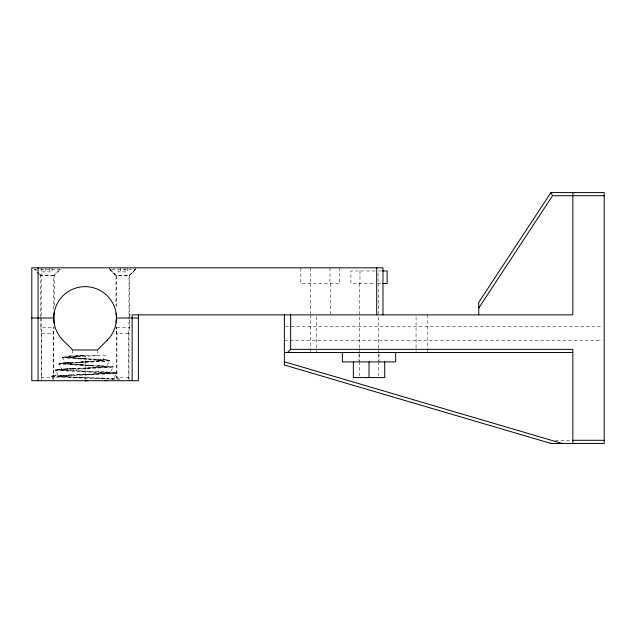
<?xml version="1.0" encoding="UTF-8"?>
<svg xmlns="http://www.w3.org/2000/svg" width="636" height="636" viewBox="0 0 636 636"><rect width="100%" height="100%" fill="white"/><g stroke="black" fill="none" stroke-linecap="round" stroke-linejoin="round"><path stroke-width="0.48" stroke-dasharray="3.18 2.39" d="M129.434 317.014L129.466 275.666L135.738 269.402L135.746 267.828M78.156 364.682L65.731 363.506L81.79 362.075M53.281 378.754L53.257 333.677L54.195 327.405M128.536 378.754L128.536 333.677L129.474 327.405L129.474 318M53.957 380.71C46.086 371.488 64.84 376.997 68.648 374.97M76.964 356.017L62.781 357.241L94.995 359.197M52.049 375.94L51.635 376.655L57.812 377.212L115.951 379.223M51.588 376.607L116.817 373.467L113.51 379.191L82.497 377.482M62.853 357.138L62.447 357.806L65.731 363.506M96.219 373.992L109.909 372.903L62.837 370.009L62.121 369.794L58.854 364.094L113.176 367.155L112.842 366.582L104.598 367.409L71.709 368.649M68.783 376.933L58.576 376.107L55.205 370.335L116.809 373.443L116.46 372.855L81.018 374.564M120.085 379.191L108.08 378.301M51.945 375.987L61.756 376.814L102.452 378.102M54.219 305.789L54.219 275.666L60.484 269.402L38.955 269.402M53.742 309.263L53.742 275.611L60.007 269.338M129.005 380.71L128.997 275.611L135.261 269.338M65.778 362.846L59.681 363.339L58.854 364.054L109.575 360.938L109.154 360.27L107.73 360L94.446 359.173M59.259 363.434L81.933 364.889M52.852 375.789L53.273 375.741M64.793 356.796L65.277 356.748M60.666 363.212L61.151 363.164M65.81 356.693L66.39 356.645M61.7 363.116L62.312 363.069M67.011 356.597L67.686 356.55M55.006 375.59L55.73 375.542M68.394 356.494L69.149 356.446M85.105 380.71L85.105 355.627L69.356 357.217L79.46 358.41M62.98 363.021L66.701 362.798M69.944 356.399L70.779 356.343M90.996 361.574L102.515 360.493L105.401 355.627L68.426 355.627L70.063 357.535L81.289 358.529M90.59 361.59L89.771 361.638M56.524 375.494L57.391 375.447M72.099 356.271L72.552 356.24M96.728 355.627L62.447 357.806L109.559 360.89L106.172 366.734L96.394 367.624M66.001 362.838L68.418 362.703M88.102 361.733L88.945 361.685M86.393 361.828L87.251 361.781M73.482 356.192L74.444 356.144M66.931 362.782L70.54 362.6M80.915 362.123L102.666 360.374L81.662 358.553M95.957 367.648L92.705 367.815M81.321 362.107L78.856 362.234L87.132 361.805M80.581 362.13L82.839 362.019M75.938 356.065L78.538 355.937M68.672 362.695L69.459 362.655M69.992 362.623L72.52 362.504M78.005 355.961L80.693 355.834M83.483 361.979L73.1 362.472M72.234 362.52L73.697 362.448M91.727 367.862L90.24 367.934M80.152 355.858L82.887 355.731M82.338 355.755L85.105 355.627M88.205 368.029L89.732 367.958M65.659 368.904L55.539 369.747L111.737 372.33L116.181 372.752L116.817 373.467M73.029 368.602L57.176 369.421L55.65 369.667L55.205 370.335L113.192 367.203L109.774 372.998L93.436 374.111M86.663 368.101L106.284 366.638L80.414 364.802M87.18 368.077L66.923 369.103L62.241 369.866M66.216 368.88L68.561 368.777M60.388 375.296L61.509 375.248M95.678 374.016L91.703 374.183M92.864 374.135L89.93 374.254M85.105 361.9L104.352 361.002L109.154 360.27M69.173 368.753L71.065 368.673M62.694 375.192L63.934 375.145M87.529 374.35L90.527 374.23M85.105 374.437L88.738 374.302M85.717 374.413L58.496 376.011L71.463 377.053M74.38 368.546L75.756 368.498M85.105 368.172L85.781 368.149M67.941 374.994L71.574 374.866M70.827 374.898L78.594 374.644M77.791 374.668L81.837 374.54M83.467 374.493L84.286 374.469M36.53 269.402L34.463 269.402L36.626 271.493M375.224 270.968L350.929 270.968L350.929 283.505L375.224 283.505M381.703 270.968L378.086 270.968L378.086 283.505M53.75 275.611L41.205 275.611L39.122 273.52M110.203 269.338L116.46 275.611L129.005 275.611M40.776 317.014L40.744 275.666L37.301 272.184L40.776 275.666L54.219 275.666M377.776 283.505L381.703 283.505M129.005 314.868L130.881 314.868M285.365 326.777L602.212 326.777M40.736 318L40.736 327.405L54.068 327.405M116.817 327.405L129.474 327.405M41.69 333.677L53.265 333.677M128.52 333.677L116.945 333.677L116.014 327.405L116.929 333.677L116.929 378.754M284.372 340.578L602.212 340.578M41.205 377.577L53.75 377.577L53.742 327.087M129.005 377.577L116.46 377.577L116.46 327.087M555.26 440.287L571.899 440.287M101.696 378.078L108.724 378.333M97.912 371.734L98.612 371.758M83.149 377.506L79.285 377.363M80.565 377.41L76.161 377.243M88.531 365.159L80.223 364.81L83.69 364.969M87.848 365.136L91.91 365.287M91.576 365.279L100.933 365.652M100.679 371.837L101.347 371.861M102.65 371.909L103.914 371.957M77.401 377.291L72.027 377.076M75.549 377.22L69.3 376.957M98.302 365.541L99.494 365.589M90.455 358.99L91.035 359.022M81.734 371.162L82.855 371.209M105.139 372.012L106.307 372.06M100.655 365.644L112.866 366.638M107.42 372.108L108.486 372.163M112.278 378.476L113.335 378.531M96.608 359.276L97.65 359.324M82.783 364.921L78.602 364.706M85.105 358.76L87.164 358.863M82.267 364.889L84.159 364.985M98.652 359.372L99.144 359.404M79.953 364.778L65.842 363.601M109.487 372.211L110.433 372.259M100.568 359.475L101.466 359.531M111.316 372.306L112.135 372.362M102.332 359.579L103.143 359.626M82.799 358.625L79.818 358.434M103.914 359.674L104.638 359.73M112.89 372.41L113.574 372.458M105.322 359.777L105.95 359.825M117.533 378.778L118.137 378.825M114.186 372.505L114.734 372.553M106.522 359.881L107.047 359.928M118.67 378.873L119.115 378.921M107.516 359.976L107.929 360.024M115.203 372.609L115.609 372.656M34.948 269.338L36.339 270.729M37.317 272.184L40.776 275.666M40.736 327.405L41.674 333.677L41.674 378.754M109.718 267.828L109.726 269.402L115.991 275.666L115.991 305.789M427.821 314.868L427.821 351.501M416.063 316.847L416.063 351.501M379.064 353.433L379.064 361.9M378.436 283.505L378.436 347.868M378.436 348.862L378.436 360.739M378.436 361.733L378.436 375.614M359.976 270.968L359.976 283.505M359.626 283.505L359.626 347.868M359.626 348.862L359.626 360.739M359.626 361.733L359.626 375.614M358.998 353.433L358.998 361.9M339.711 267.828L339.711 283.505L300.836 283.505L300.836 267.828M330.307 283.505L330.307 313.882M329.997 267.828L329.997 283.505M316.513 316.847L316.513 352.495M310.551 267.828L310.551 283.505M310.241 283.505L310.241 313.882M310.241 314.868L310.241 351.501M127.256 267.828L127.256 271.906L118.209 271.906L118.209 267.828M124.998 267.828L124.998 271.906M120.466 267.828L120.466 271.906M116.46 275.611L116.46 308.277M97.467 349.983L97.467 355.627M72.743 349.983L72.743 355.627M52.001 267.828L52.001 271.906L42.954 271.906L42.954 267.828M49.743 267.828L49.743 271.906M45.212 267.828L45.212 271.906M41.205 267.828L41.205 380.71M135.738 269.402L129.466 275.666L115.991 275.666L109.726 269.402L135.746 269.402"/><path stroke-width="0.95" d="M54.219 323.39L53.75 318.294L54.108 313.262M116.46 317.801L116.102 322.738M478.781 314.868L478.781 302.323L550.895 192.581L604.2 192.581L604.2 443.419L550.895 443.419L550.959 442.982M54.108 313.294L54.211 312.65M478.781 308.031L552.589 195.713L604.2 195.713M287.504 352.495L290.644 349.355L572.845 349.355L572.845 443.419M106.729 380.638L104.63 380.71M87.196 380.638L85.105 380.71L87.665 380.638M382.61 270.968L387.133 270.968L387.133 283.505L382.61 283.505M31.8 318L53.75 318M116.46 318L138.41 318M284.372 352.495L572.845 352.495M572.845 440.287L604.2 440.287M284.372 361.765L562.009 443.419M550.895 443.419L284.372 365.032L284.372 314.868M550.895 192.581L552.589 195.713M116.102 313.294L116.444 316.927M116.444 316.974L116.46 317.706M572.845 192.581L572.845 314.868L132.137 314.868L132.137 380.71M395.687 352.495L395.687 361.9L342.383 361.9L342.383 352.495M384.708 361.9L384.708 377.577L353.354 377.577L353.354 361.9M382.983 314.868L382.983 267.828L31.8 267.828L31.8 380.71L138.41 380.71L138.41 314.868M376.711 267.828L376.711 314.868M369.031 361.9L369.031 377.577M290.644 314.868L290.644 349.355M38.073 267.828L38.073 380.71M107.277 340.173L97.467 349.983L72.743 349.983L62.932 340.173A31.355 31.355 0 0 1 62.932 295.827A31.355 31.355 0 0 1 107.277 295.827A31.355 31.355 0 0 1 107.277 340.173"/></g></svg>
